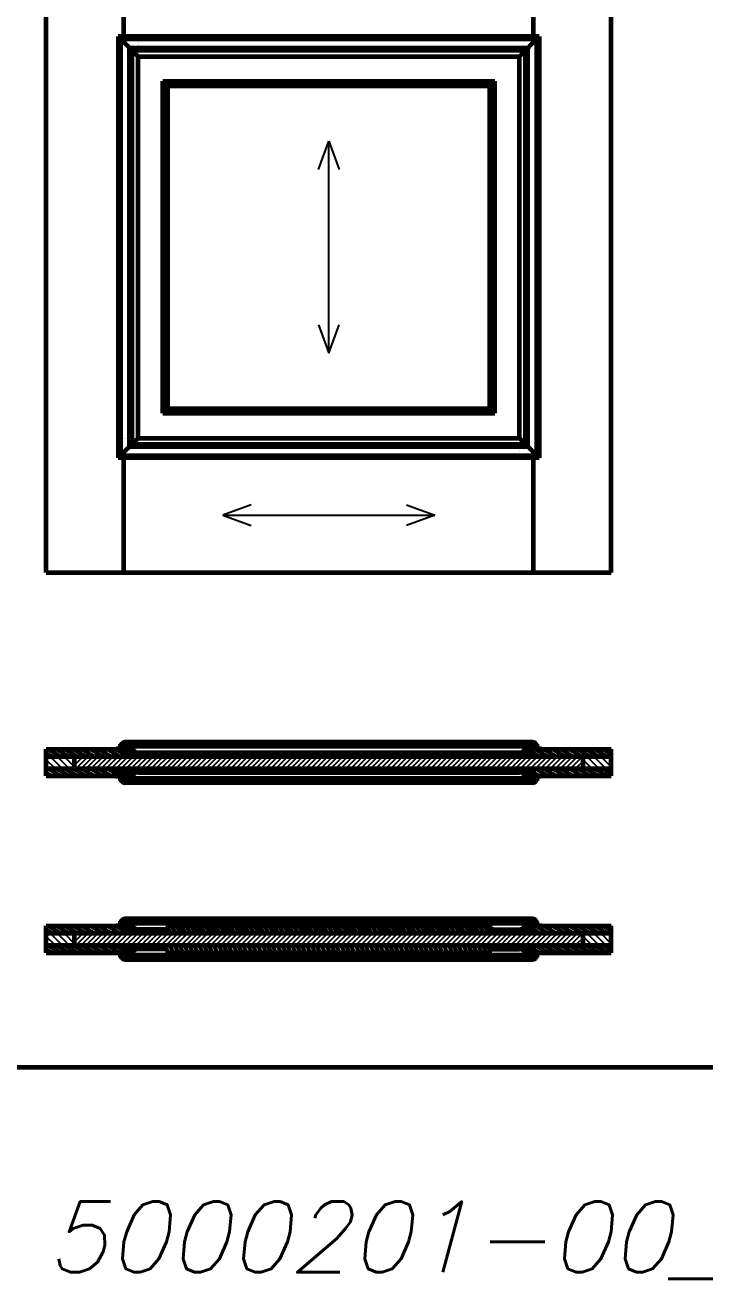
# Model space of a CAD drawing. Header units: inches. Extents: x -4554 to 14101, y -13650 to 2449.
# Drawn here: x -30 to 933, y -1000 to 774 of the extents above; entities that cross this region are included whole.
import ezdxf

# ---------------------------------------------------------------- set-up
doc = ezdxf.new("R2010")
doc.units = ezdxf.units.IN
doc.layers.add('Слой1', color=7, linetype='Continuous')
doc.styles.get("Standard").update_dxf_attribs({"font": 'txt.shx', "oblique": 15, "height": 5})

# ---------------------------------------------------------------- blocks, each defined once
blk = doc.blocks.new('*B315')
at = {"layer": 'Слой1', "linetype": 'Continuous'}
for p, q in [((17.2, -260.5), (0, -250.6)), ((0, -254), (11.2, -260.5)), ((5.2, -260.5), (0, -257.5)), ((5, -250), (23.2, -260.5)), ((29.2, -260.5), (11, -250)), ((17, -250), (35.2, -260.5)), ((41.2, -260.5), (23, -250)), ((29, -250), (47.2, -260.5)), ((53.2, -260.5), (35, -250)), ((41, -250), (59.2, -260.5)), ((65.2, -260.5), (47, -250)), ((53, -250), (71.2, -260.5)), ((77.2, -260.5), (59, -250)), ((65, -250), (83.2, -260.5)), ((89.2, -260.5), (71, -250)), ((77, -250), (95.2, -260.5)), ((101.2, -260.5), (83, -250)), ((89, -250), (107.2, -260.5)), ((110, -258.7), (95, -250)), ((101, -250), (110, -255.2)), ((110, -251.7), (107, -250))]:
    blk.add_line(p, q, dxfattribs=at)
blk = doc.blocks.new('*B316')
at = {"layer": 'Слой1', "linetype": 'Continuous'}
for p, q in [((707.2, -260.5), (690, -250.6)), ((690, -254), (701.2, -260.5)), ((695.2, -260.5), (690, -257.5)), ((695, -250), (713.2, -260.5)), ((719.2, -260.5), (701, -250)), ((707, -250), (725.2, -260.5)), ((731.2, -260.5), (713, -250)), ((719, -250), (737.2, -260.5)), ((743.2, -260.5), (725, -250)), ((731, -250), (749.2, -260.5)), ((755.2, -260.5), (737, -250)), ((743, -250), (761.2, -260.5)), ((767.2, -260.5), (749, -250)), ((755, -250), (773.2, -260.5)), ((779.2, -260.5), (761, -250)), ((767, -250), (785.2, -260.5)), ((791.2, -260.5), (773, -250)), ((779, -250), (797.2, -260.5)), ((800, -258.7), (785, -250)), ((791, -250), (800, -255.2)), ((800, -251.7), (797, -250))]:
    blk.add_line(p, q, dxfattribs=at)
blk = doc.blocks.new('*B317')
at = {"layer": 'Слой1', "linetype": 'Continuous'}
for p, q in [((116, -241.8), (102, -249.9)), ((102, -247.6), (103.8, -246.5)), ((105.5, -245.6), (114.1, -240.6)), ((105.8, -250), (117.3, -243.4)), ((110.7, -240.2), (106.9, -242.5)), ((118, -245.3), (109.8, -250)), ((112, -251), (119.8, -246.5)), ((121.6, -247.8), (112, -253.3)), ((112, -255.7), (122.2, -249.8)), ((123.1, -251.5), (112, -258)), ((112, -260.3), (124.6, -253)), ((126.7, -254.3), (116, -260.5)), ((120, -260.5), (129.5, -255)), ((130, -257), (124, -260.5)), ((128, -260.5), (130, -259.3))]:
    blk.add_line(p, q, dxfattribs=at)
blk = doc.blocks.new('*B318')
at = {"layer": 'Слой1', "linetype": 'Continuous'}
for p, q in [((694.1, -244), (670, -258)), ((670, -260.3), (694.6, -246.1)), ((676.6, -251.8), (693, -242.3)), ((681.8, -246.5), (678.2, -248.6)), ((691.4, -241), (681.9, -246.5)), ((682.5, -243.8), (688.8, -240.2)), ((698, -246.6), (692.2, -250)), ((670, -255.7), (671.3, -254.9)), ((688, -252.4), (674, -260.5)), ((678, -260.5), (688, -254.7)), ((688, -257), (682, -260.5)), ((686, -260.5), (688, -259.3)), ((696.2, -250), (698, -249))]:
    blk.add_line(p, q, dxfattribs=at)
blk = doc.blocks.new('*B319')
at = {"layer": 'Слой1', "linetype": 'Continuous'}
for p, q in [((17.2, -288), (0, -278.1)), ((0, -281.5), (11.2, -288)), ((5, -277.5), (23.2, -288)), ((29.2, -288), (11, -277.5)), ((17, -277.5), (35.2, -288)), ((41.2, -288), (23, -277.5)), ((29, -277.5), (47.2, -288)), ((53.2, -288), (35, -277.5)), ((41, -277.5), (59.2, -288)), ((65.2, -288), (47, -277.5)), ((53, -277.5), (71.2, -288)), ((77.2, -288), (59, -277.5)), ((65, -277.5), (83.2, -288)), ((89.2, -288), (71, -277.5)), ((77, -277.5), (95.2, -288)), ((101.2, -288), (83, -277.5)), ((89, -277.5), (107.2, -288)), ((110, -286.2), (95, -277.5)), ((101, -277.5), (110, -282.7)), ((110, -279.2), (107, -277.5)), ((5.2, -288), (0, -285))]:
    blk.add_line(p, q, dxfattribs=at)
blk = doc.blocks.new('*B320')
at = {"layer": 'Слой1', "linetype": 'Continuous'}
for p, q in [((707.2, -288), (690, -278.1)), ((690, -281.5), (701.2, -288)), ((695, -277.5), (713.2, -288)), ((719.2, -288), (701, -277.5)), ((707, -277.5), (725.2, -288)), ((731.2, -288), (713, -277.5)), ((719, -277.5), (737.2, -288)), ((743.2, -288), (725, -277.5)), ((731, -277.5), (749.2, -288)), ((755.2, -288), (737, -277.5)), ((743, -277.5), (761.2, -288)), ((767.2, -288), (749, -277.5)), ((755, -277.5), (773.2, -288)), ((779.2, -288), (761, -277.5)), ((767, -277.5), (785.2, -288)), ((791.2, -288), (773, -277.5)), ((779, -277.5), (797.2, -288)), ((800, -286.2), (785, -277.5)), ((791, -277.5), (800, -282.7)), ((800, -279.2), (797, -277.5)), ((695.2, -288), (690, -285))]:
    blk.add_line(p, q, dxfattribs=at)
blk = doc.blocks.new('*B321')
at = {"layer": 'Слой1', "linetype": 'Continuous'}
for p, q in [((105.4, -292.1), (130, -277.9)), ((130, -280.2), (106, -294.1)), ((126.7, -277.5), (112, -286)), ((112, -283.7), (122.7, -277.5)), ((118.7, -277.5), (112, -281.4)), ((112, -279.1), (114.7, -277.5)), ((129.1, -283), (130, -282.5)), ((102, -289.5), (104.5, -288)), ((108.5, -288), (102.5, -291.5)), ((107.1, -295.8), (123.1, -286.5)), ((118.1, -291.7), (108.8, -297.1)), ((111.5, -297.8), (117.4, -294.4)), ((121.7, -289.6), (118.5, -291.5))]:
    blk.add_line(p, q, dxfattribs=at)
blk = doc.blocks.new('*B322')
at = {"layer": 'Слой1', "linetype": 'Continuous'}
for p, q in [((679.2, -277.5), (670, -282.8)), ((670, -280.5), (675.2, -277.5)), ((671.2, -277.5), (670, -278.2)), ((672.8, -283.5), (683.2, -277.5)), ((687.2, -277.5), (674.9, -284.6)), ((676.5, -286), (688, -279.3)), ((688, -281.7), (677.6, -287.7)), ((678.3, -289.6), (688, -284)), ((688, -286.3), (679, -291.5)), ((681.9, -292.1), (689, -288)), ((693, -288), (682.5, -294.1)), ((683.6, -295.8), (697, -288)), ((694.6, -291.7), (685.3, -297.1)), ((688, -297.8), (693.9, -294.4)), ((698, -289.7), (695, -291.5))]:
    blk.add_line(p, q, dxfattribs=at)
blk = doc.blocks.new('*B323')
at = {"layer": 'Слой1', "linetype": 'Continuous'}
for p, q in [((40, -272.7), (52.2, -260.5)), ((45.1, -260.5), (40, -265.6)), ((59.3, -260.5), (42.3, -277.5)), ((49.4, -277.5), (66.4, -260.5)), ((73.4, -260.5), (56.4, -277.5)), ((63.5, -277.5), (80.5, -260.5)), ((87.6, -260.5), (70.6, -277.5)), ((77.6, -277.5), (94.6, -260.5)), ((101.7, -260.5), (84.7, -277.5)), ((91.8, -277.5), (108.8, -260.5)), ((115.9, -260.5), (98.9, -277.5)), ((105.9, -277.5), (122.9, -260.5)), ((130, -260.5), (113, -277.5)), ((120.1, -277.5), (137.1, -260.5)), ((144.1, -260.5), (127.1, -277.5)), ((134.2, -277.5), (151.2, -260.5)), ((158.3, -260.5), (141.3, -277.5)), ((148.4, -277.5), (165.4, -260.5)), ((172.4, -260.5), (155.4, -277.5)), ((162.5, -277.5), (179.5, -260.5)), ((186.6, -260.5), (169.6, -277.5)), ((176.6, -277.5), (193.6, -260.5)), ((200.7, -260.5), (183.7, -277.5)), ((190.8, -277.5), (207.8, -260.5)), ((214.9, -260.5), (197.9, -277.5)), ((204.9, -277.5), (221.9, -260.5)), ((229, -260.5), (212, -277.5)), ((219.1, -277.5), (236.1, -260.5)), ((243.1, -260.5), (226.1, -277.5)), ((233.2, -277.5), (250.2, -260.5)), ((257.3, -260.5), (240.3, -277.5)), ((247.3, -277.5), (264.3, -260.5)), ((271.4, -260.5), (254.4, -277.5)), ((261.5, -277.5), (278.5, -260.5)), ((285.6, -260.5), (268.6, -277.5)), ((275.6, -277.5), (292.6, -260.5)), ((299.7, -260.5), (282.7, -277.5)), ((289.8, -277.5), (306.8, -260.5)), ((313.8, -260.5), (296.8, -277.5)), ((303.9, -277.5), (320.9, -260.5)), ((328, -260.5), (311, -277.5)), ((318.1, -277.5), (335.1, -260.5)), ((342.1, -260.5), (325.1, -277.5)), ((332.2, -277.5), (349.2, -260.5)), ((356.3, -260.5), (339.3, -277.5)), ((346.3, -277.5), (363.3, -260.5)), ((370.4, -260.5), (353.4, -277.5)), ((360.5, -277.5), (377.5, -260.5)), ((384.6, -260.5), (367.6, -277.5)), ((374.6, -277.5), (391.6, -260.5)), ((398.7, -260.5), (381.7, -277.5)), ((388.8, -277.5), (405.8, -260.5)), ((412.8, -260.5), (395.8, -277.5)), ((402.9, -277.5), (419.9, -260.5)), ((427, -260.5), (410, -277.5)), ((417.1, -277.5), (434.1, -260.5)), ((441.1, -260.5), (424.1, -277.5)), ((431.2, -277.5), (448.2, -260.5)), ((455.3, -260.5), (438.3, -277.5)), ((445.3, -277.5), (462.3, -260.5)), ((469.4, -260.5), (452.4, -277.5)), ((459.5, -277.5), (476.5, -260.5)), ((483.6, -260.5), (466.6, -277.5)), ((473.6, -277.5), (490.6, -260.5)), ((497.7, -260.5), (480.7, -277.5)), ((487.8, -277.5), (504.8, -260.5)), ((511.8, -260.5), (494.8, -277.5)), ((501.9, -277.5), (518.9, -260.5)), ((526, -260.5), (509, -277.5)), ((516, -277.5), (533, -260.5)), ((540.1, -260.5), (523.1, -277.5)), ((530.2, -277.5), (547.2, -260.5)), ((554.3, -260.5), (537.3, -277.5)), ((544.3, -277.5), (561.3, -260.5)), ((568.4, -260.5), (551.4, -277.5)), ((558.5, -277.5), (575.5, -260.5)), ((582.5, -260.5), (565.5, -277.5)), ((572.6, -277.5), (589.6, -260.5)), ((596.7, -260.5), (579.7, -277.5)), ((586.8, -277.5), (603.8, -260.5)), ((610.8, -260.5), (593.8, -277.5)), ((600.9, -277.5), (617.9, -260.5)), ((625, -260.5), (608, -277.5)), ((615, -277.5), (632, -260.5)), ((639.1, -260.5), (622.1, -277.5)), ((629.2, -277.5), (646.2, -260.5)), ((653.3, -260.5), (636.3, -277.5)), ((643.3, -277.5), (660.3, -260.5)), ((667.4, -260.5), (650.4, -277.5)), ((657.5, -277.5), (674.5, -260.5)), ((681.5, -260.5), (664.5, -277.5)), ((671.6, -277.5), (688.6, -260.5)), ((695.7, -260.5), (678.7, -277.5)), ((685.8, -277.5), (702.8, -260.5)), ((709.8, -260.5), (692.8, -277.5)), ((699.9, -277.5), (716.9, -260.5)), ((724, -260.5), (707, -277.5)), ((714, -277.5), (731, -260.5)), ((738.1, -260.5), (721.1, -277.5)), ((728.2, -277.5), (745.2, -260.5)), ((752.3, -260.5), (735.3, -277.5)), ((742.3, -277.5), (759.3, -260.5)), ((760, -266.9), (749.4, -277.5)), ((756.5, -277.5), (760, -274))]:
    blk.add_line(p, q, dxfattribs=at)
blk = doc.blocks.new('*B324')
at = {"layer": 'Слой1', "linetype": 'Continuous'}
for p, q in [((12.5, -277.5), (0, -265)), ((5.4, -260.5), (22.4, -277.5)), ((32.3, -277.5), (15.3, -260.5)), ((25.2, -260.5), (40, -275.3)), ((40, -265.4), (35.1, -260.5)), ((0, -274.9), (2.6, -277.5))]:
    blk.add_line(p, q, dxfattribs=at)
blk = doc.blocks.new('*B325')
at = {"layer": 'Слой1', "linetype": 'Continuous'}
for p, q in [((772.5, -277.5), (760, -265)), ((765.4, -260.5), (782.4, -277.5)), ((792.3, -277.5), (775.3, -260.5)), ((785.2, -260.5), (800, -275.3)), ((800, -265.4), (795.1, -260.5)), ((760, -274.9), (762.6, -277.5))]:
    blk.add_line(p, q, dxfattribs=at)
blk = doc.blocks.new('*B326')
at = {"layer": 'Слой1', "linetype": 'Continuous'}
for p, q in [((165, -259.1), (165.1, -259)), ((166.2, -259), (165.3, -260.5)), ((166.5, -260.5), (169.1, -256)), ((167.5, -256.8), (166.6, -258.4)), ((170.2, -256.1), (167.6, -260.5)), ((168.8, -260.5), (171.1, -256.5)), ((171.9, -257.2), (170, -260.5)), ((171.1, -260.5), (172.4, -258.3)), ((173.1, -259), (172.3, -260.5)), ((173.4, -260.5), (174, -259.5))]:
    blk.add_line(p, q, dxfattribs=at)
blk = doc.blocks.new('*B327')
at = {"layer": 'Слой1', "linetype": 'Continuous'}
for p, q in [((626, -259.1), (626.1, -259)), ((627.2, -259), (626.3, -260.5)), ((627.5, -260.5), (630.1, -256)), ((628.5, -256.8), (627.6, -258.4)), ((631.2, -256.1), (628.6, -260.5)), ((629.8, -260.5), (632.1, -256.5)), ((632.9, -257.2), (631, -260.5)), ((632.1, -260.5), (633.4, -258.3)), ((634.1, -259), (633.3, -260.5)), ((634.4, -260.5), (635, -259.5))]:
    blk.add_line(p, q, dxfattribs=at)
blk = doc.blocks.new('*B328')
at = {"layer": 'Слой1', "linetype": 'Continuous'}
for p, q in [((165, -277.6), (165.1, -277.5)), ((166.2, -277.5), (165.3, -279)), ((166.5, -279), (167.4, -277.5)), ((168.5, -277.5), (166.8, -280.4)), ((167.5, -281.2), (169.7, -277.5)), ((170.8, -277.5), (168.4, -281.8)), ((169.4, -282), (172, -277.5)), ((173.1, -277.5), (170.7, -281.8)), ((173.4, -279), (174, -278))]:
    blk.add_line(p, q, dxfattribs=at)
blk = doc.blocks.new('*B329')
at = {"layer": 'Слой1', "linetype": 'Continuous'}
for p, q in [((626, -277.6), (626.1, -277.5)), ((627.2, -277.5), (626.3, -279)), ((627.5, -279), (628.4, -277.5)), ((629.5, -277.5), (627.8, -280.4)), ((628.5, -281.2), (630.7, -277.5)), ((631.8, -277.5), (629.4, -281.8)), ((630.4, -282), (633, -277.5)), ((634.1, -277.5), (631.7, -281.8)), ((634.4, -279), (635, -278))]:
    blk.add_line(p, q, dxfattribs=at)
blk = doc.blocks.new('*B337')
at = {"layer": 'Слой1', "linetype": 'Continuous'}
for p, q in [((17.2, -510.5), (0, -500.6)), ((0, -504), (11.2, -510.5)), ((5.2, -510.5), (0, -507.5)), ((5, -500), (23.2, -510.5)), ((29.2, -510.5), (11, -500)), ((17, -500), (35.2, -510.5)), ((41.2, -510.5), (23, -500)), ((29, -500), (47.2, -510.5)), ((53.2, -510.5), (35, -500)), ((41, -500), (59.2, -510.5)), ((65.2, -510.5), (47, -500)), ((53, -500), (71.2, -510.5)), ((77.2, -510.5), (59, -500)), ((65, -500), (83.2, -510.5)), ((89.2, -510.5), (71, -500)), ((77, -500), (95.2, -510.5)), ((101.2, -510.5), (83, -500)), ((89, -500), (107.2, -510.5)), ((110, -508.7), (95, -500)), ((101, -500), (110, -505.2)), ((110, -501.7), (107, -500))]:
    blk.add_line(p, q, dxfattribs=at)
blk = doc.blocks.new('*B338')
at = {"layer": 'Слой1', "linetype": 'Continuous'}
for p, q in [((707.2, -510.5), (690, -500.6)), ((690, -504), (701.2, -510.5)), ((695.2, -510.5), (690, -507.5)), ((695, -500), (713.2, -510.5)), ((719.2, -510.5), (701, -500)), ((707, -500), (725.2, -510.5)), ((731.2, -510.5), (713, -500)), ((719, -500), (737.2, -510.5)), ((743.2, -510.5), (725, -500)), ((731, -500), (749.2, -510.5)), ((755.2, -510.5), (737, -500)), ((743, -500), (761.2, -510.5)), ((767.2, -510.5), (749, -500)), ((755, -500), (773.2, -510.5)), ((779.2, -510.5), (761, -500)), ((767, -500), (785.2, -510.5)), ((791.2, -510.5), (773, -500)), ((779, -500), (797.2, -510.5)), ((800, -508.7), (785, -500)), ((791, -500), (800, -505.2)), ((800, -501.7), (797, -500))]:
    blk.add_line(p, q, dxfattribs=at)
blk = doc.blocks.new('*B339')
at = {"layer": 'Слой1', "linetype": 'Continuous'}
for p, q in [((116, -491.8), (102, -499.9)), ((102, -497.6), (103.8, -496.5)), ((105.5, -495.6), (114.1, -490.6)), ((105.8, -500), (117.3, -493.4)), ((110.7, -490.2), (106.9, -492.5)), ((118, -495.3), (109.8, -500)), ((112, -501), (119.8, -496.5)), ((121.6, -497.8), (112, -503.3)), ((112, -505.7), (122.2, -499.8)), ((123.1, -501.5), (112, -508)), ((112, -510.3), (124.6, -503)), ((126.7, -504.3), (116, -510.5)), ((120, -510.5), (129.5, -505)), ((130, -507), (124, -510.5)), ((128, -510.5), (130, -509.3))]:
    blk.add_line(p, q, dxfattribs=at)
blk = doc.blocks.new('*B340')
at = {"layer": 'Слой1', "linetype": 'Continuous'}
for p, q in [((694.1, -494), (670, -508)), ((670, -510.3), (694.6, -496.1)), ((676.6, -501.8), (693, -492.3)), ((681.8, -496.5), (678.2, -498.6)), ((691.4, -491), (681.9, -496.5)), ((682.5, -493.8), (688.8, -490.2)), ((698, -496.6), (692.2, -500)), ((670, -505.7), (671.3, -504.9)), ((688, -502.4), (674, -510.5)), ((678, -510.5), (688, -504.7)), ((688, -507), (682, -510.5)), ((686, -510.5), (688, -509.3)), ((696.2, -500), (698, -499))]:
    blk.add_line(p, q, dxfattribs=at)
blk = doc.blocks.new('*B341')
at = {"layer": 'Слой1', "linetype": 'Continuous'}
for p, q in [((165.6, -507), (167.6, -510.5)), ((171.1, -510.5), (168.3, -505.7)), ((170, -502.6), (174.6, -510.5)), ((178, -510.5), (172, -500.1)), ((175.4, -500), (181.5, -510.5)), ((185, -510.5), (178.9, -500)), ((182.4, -500), (188.4, -510.5)), ((191.9, -510.5), (185.8, -500)), ((189.3, -500), (195.3, -510.5)), ((198.8, -510.5), (192.7, -500)), ((196.2, -500), (202.3, -510.5)), ((205.7, -510.5), (199.7, -500)), ((203.1, -500), (209.2, -510.5)), ((212.7, -510.5), (206.6, -500)), ((210.1, -500), (216.1, -510.5)), ((219.6, -510.5), (213.5, -500)), ((217, -500), (223.1, -510.5)), ((226.5, -510.5), (220.5, -500)), ((223.9, -500), (230, -510.5)), ((233.5, -510.5), (227.4, -500)), ((230.9, -500), (236.9, -510.5)), ((240.4, -510.5), (234.3, -500)), ((237.8, -500), (243.8, -510.5)), ((247.3, -510.5), (241.2, -500)), ((244.7, -500), (250.8, -510.5)), ((254.2, -510.5), (248.2, -500)), ((251.6, -500), (257.7, -510.5)), ((261.2, -510.5), (255.1, -500)), ((258.6, -500), (264.6, -510.5)), ((268.1, -510.5), (262, -500)), ((265.5, -500), (271.6, -510.5)), ((275, -510.5), (269, -500)), ((272.4, -500), (278.5, -510.5)), ((282, -510.5), (275.9, -500)), ((279.4, -500), (285.4, -510.5)), ((288.9, -510.5), (282.8, -500)), ((286.3, -500), (292.3, -510.5)), ((295.8, -510.5), (289.7, -500)), ((293.2, -500), (299.3, -510.5)), ((302.7, -510.5), (296.7, -500)), ((300.1, -500), (306.2, -510.5)), ((309.7, -510.5), (303.6, -500)), ((307.1, -500), (313.1, -510.5)), ((316.6, -510.5), (310.5, -500)), ((314, -500), (320.1, -510.5)), ((323.5, -510.5), (317.5, -500)), ((320.9, -500), (327, -510.5)), ((330.4, -510.5), (324.4, -500)), ((327.8, -500), (333.9, -510.5)), ((337.4, -510.5), (331.3, -500)), ((334.8, -500), (340.8, -510.5)), ((344.3, -510.5), (338.2, -500)), ((341.7, -500), (347.8, -510.5)), ((351.2, -510.5), (345.2, -500)), ((348.6, -500), (354.7, -510.5)), ((358.2, -510.5), (352.1, -500)), ((355.6, -500), (361.6, -510.5)), ((365.1, -510.5), (359, -500)), ((362.5, -500), (368.6, -510.5)), ((372, -510.5), (366, -500)), ((369.4, -500), (375.5, -510.5)), ((378.9, -510.5), (372.9, -500)), ((376.3, -500), (382.4, -510.5)), ((385.9, -510.5), (379.8, -500)), ((383.3, -500), (389.3, -510.5)), ((392.8, -510.5), (386.7, -500)), ((390.2, -500), (396.3, -510.5)), ((399.7, -510.5), (393.7, -500)), ((397.1, -500), (403.2, -510.5)), ((406.7, -510.5), (400.6, -500)), ((404.1, -500), (410.1, -510.5)), ((413.6, -510.5), (407.5, -500)), ((411, -500), (417.1, -510.5)), ((420.5, -510.5), (414.5, -500)), ((417.9, -500), (424, -510.5)), ((427.4, -510.5), (421.4, -500)), ((424.8, -500), (430.9, -510.5)), ((434.4, -510.5), (428.3, -500)), ((431.8, -500), (437.8, -510.5)), ((441.3, -510.5), (435.2, -500)), ((438.7, -500), (444.8, -510.5)), ((448.2, -510.5), (442.2, -500)), ((445.6, -500), (451.7, -510.5)), ((455.2, -510.5), (449.1, -500)), ((452.6, -500), (458.6, -510.5)), ((462.1, -510.5), (456, -500)), ((459.5, -500), (465.5, -510.5)), ((469, -510.5), (462.9, -500)), ((466.4, -500), (472.5, -510.5)), ((475.9, -510.5), (469.9, -500)), ((473.3, -500), (479.4, -510.5)), ((482.9, -510.5), (476.8, -500)), ((480.3, -500), (486.3, -510.5)), ((489.8, -510.5), (483.7, -500)), ((487.2, -500), (493.3, -510.5)), ((496.7, -510.5), (490.7, -500)), ((494.1, -500), (500.2, -510.5)), ((503.7, -510.5), (497.6, -500)), ((501.1, -500), (507.1, -510.5)), ((510.6, -510.5), (504.5, -500)), ((508, -500), (514, -510.5)), ((517.5, -510.5), (511.4, -500)), ((514.9, -500), (521, -510.5)), ((524.4, -510.5), (518.4, -500)), ((521.8, -500), (527.9, -510.5)), ((531.4, -510.5), (525.3, -500)), ((528.8, -500), (534.8, -510.5)), ((538.3, -510.5), (532.2, -500)), ((535.7, -500), (541.8, -510.5)), ((545.2, -510.5), (539.2, -500)), ((542.6, -500), (548.7, -510.5)), ((552.2, -510.5), (546.1, -500)), ((549.6, -500), (555.6, -510.5)), ((559.1, -510.5), (553, -500)), ((556.5, -500), (562.5, -510.5)), ((566, -510.5), (559.9, -500)), ((563.4, -500), (569.5, -510.5)), ((572.9, -510.5), (566.9, -500)), ((570.3, -500), (576.4, -510.5)), ((579.9, -510.5), (573.8, -500)), ((577.3, -500), (583.3, -510.5)), ((586.8, -510.5), (580.7, -500)), ((584.2, -500), (590.3, -510.5)), ((593.7, -510.5), (587.7, -500)), ((591.1, -500), (597.2, -510.5)), ((600.6, -510.5), (594.6, -500)), ((598, -500), (604.1, -510.5)), ((607.6, -510.5), (601.5, -500)), ((605, -500), (611, -510.5)), ((614.5, -510.5), (608.4, -500)), ((611.9, -500), (618, -510.5)), ((621.4, -510.5), (615.4, -500)), ((618.8, -500), (624.9, -510.5)), ((628.4, -510.5), (622.3, -500)), ((625.8, -500), (631.8, -510.5)), ((635, -510), (633, -506.6))]:
    blk.add_line(p, q, dxfattribs=at)
blk = doc.blocks.new('*B343')
at = {"layer": 'Слой1', "linetype": 'Continuous'}
for p, q in [((17.2, -538), (0, -528.1)), ((0, -531.5), (11.2, -538)), ((5, -527.5), (23.2, -538)), ((29.2, -538), (11, -527.5)), ((17, -527.5), (35.2, -538)), ((41.2, -538), (23, -527.5)), ((29, -527.5), (47.2, -538)), ((53.2, -538), (35, -527.5)), ((41, -527.5), (59.2, -538)), ((65.2, -538), (47, -527.5)), ((53, -527.5), (71.2, -538)), ((77.2, -538), (59, -527.5)), ((65, -527.5), (83.2, -538)), ((89.2, -538), (71, -527.5)), ((77, -527.5), (95.2, -538)), ((101.2, -538), (83, -527.5)), ((89, -527.5), (107.2, -538)), ((110, -536.2), (95, -527.5)), ((101, -527.5), (110, -532.7)), ((110, -529.2), (107, -527.5)), ((5.2, -538), (0, -535))]:
    blk.add_line(p, q, dxfattribs=at)
blk = doc.blocks.new('*B344')
at = {"layer": 'Слой1', "linetype": 'Continuous'}
for p, q in [((707.2, -538), (690, -528.1)), ((690, -531.5), (701.2, -538)), ((695, -527.5), (713.2, -538)), ((719.2, -538), (701, -527.5)), ((707, -527.5), (725.2, -538)), ((731.2, -538), (713, -527.5)), ((719, -527.5), (737.2, -538)), ((743.2, -538), (725, -527.5)), ((731, -527.5), (749.2, -538)), ((755.2, -538), (737, -527.5)), ((743, -527.5), (761.2, -538)), ((767.2, -538), (749, -527.5)), ((755, -527.5), (773.2, -538)), ((779.2, -538), (761, -527.5)), ((767, -527.5), (785.2, -538)), ((791.2, -538), (773, -527.5)), ((779, -527.5), (797.2, -538)), ((800, -536.2), (785, -527.5)), ((791, -527.5), (800, -532.7)), ((800, -529.2), (797, -527.5)), ((695.2, -538), (690, -535))]:
    blk.add_line(p, q, dxfattribs=at)
blk = doc.blocks.new('*B345')
at = {"layer": 'Слой1', "linetype": 'Continuous'}
for p, q in [((105.4, -542.1), (130, -527.9)), ((130, -530.2), (106, -544.1)), ((126.7, -527.5), (112, -536)), ((112, -533.7), (122.7, -527.5)), ((118.7, -527.5), (112, -531.4)), ((112, -529.1), (114.7, -527.5)), ((102, -539.5), (104.5, -538)), ((108.5, -538), (102.5, -541.5)), ((107.1, -545.8), (123.1, -536.5)), ((118.1, -541.7), (108.8, -547.1)), ((111.5, -547.8), (117.4, -544.4)), ((121.7, -539.6), (118.5, -541.5)), ((129.1, -533), (130, -532.5))]:
    blk.add_line(p, q, dxfattribs=at)
blk = doc.blocks.new('*B346')
at = {"layer": 'Слой1', "linetype": 'Continuous'}
for p, q in [((679.2, -527.5), (670, -532.8)), ((670, -530.5), (675.2, -527.5)), ((671.2, -527.5), (670, -528.2)), ((672.8, -533.5), (683.2, -527.5)), ((687.2, -527.5), (674.9, -534.6)), ((676.5, -536), (688, -529.3)), ((688, -531.7), (677.6, -537.7)), ((678.3, -539.6), (688, -534)), ((688, -536.3), (679, -541.5)), ((681.9, -542.1), (689, -538)), ((693, -538), (682.5, -544.1)), ((683.6, -545.8), (697, -538)), ((694.6, -541.7), (685.3, -547.1)), ((688, -547.8), (693.9, -544.4)), ((698, -539.7), (695, -541.5))]:
    blk.add_line(p, q, dxfattribs=at)
blk = doc.blocks.new('*B347')
at = {"layer": 'Слой1', "linetype": 'Continuous'}
for p, q in [((165.6, -527.5), (168.4, -532.3)), ((175.1, -538), (169.1, -527.5)), ((172.5, -527.5), (178.6, -538)), ((182.1, -538), (176, -527.5)), ((179.5, -527.5), (185.5, -538)), ((189, -538), (182.9, -527.5)), ((186.4, -527.5), (192.5, -538)), ((195.9, -538), (189.9, -527.5)), ((193.3, -527.5), (199.4, -538)), ((202.9, -538), (196.8, -527.5)), ((200.3, -527.5), (206.3, -538)), ((209.8, -538), (203.7, -527.5)), ((207.2, -527.5), (213.2, -538)), ((216.7, -538), (210.6, -527.5)), ((214.1, -527.5), (220.2, -538)), ((223.6, -538), (217.6, -527.5)), ((221, -527.5), (227.1, -538)), ((230.6, -538), (224.5, -527.5)), ((228, -527.5), (234, -538)), ((237.5, -538), (231.4, -527.5)), ((234.9, -527.5), (241, -538)), ((244.4, -538), (238.4, -527.5)), ((241.8, -527.5), (247.9, -538)), ((251.4, -538), (245.3, -527.5)), ((248.8, -527.5), (254.8, -538)), ((258.3, -538), (252.2, -527.5)), ((255.7, -527.5), (261.7, -538)), ((265.2, -538), (259.1, -527.5)), ((262.6, -527.5), (268.7, -538)), ((272.1, -538), (266.1, -527.5)), ((269.5, -527.5), (275.6, -538)), ((279.1, -538), (273, -527.5)), ((276.5, -527.5), (282.5, -538)), ((286, -538), (279.9, -527.5)), ((283.4, -527.5), (289.5, -538)), ((292.9, -538), (286.9, -527.5)), ((290.3, -527.5), (296.4, -538)), ((299.8, -538), (293.8, -527.5)), ((297.3, -527.5), (303.3, -538)), ((306.8, -538), (300.7, -527.5)), ((304.2, -527.5), (310.2, -538)), ((313.7, -538), (307.6, -527.5)), ((311.1, -527.5), (317.2, -538)), ((320.6, -538), (314.6, -527.5)), ((318, -527.5), (324.1, -538)), ((327.6, -538), (321.5, -527.5)), ((325, -527.5), (331, -538)), ((334.5, -538), (328.4, -527.5)), ((331.9, -527.5), (338, -538)), ((341.4, -538), (335.4, -527.5)), ((338.8, -527.5), (344.9, -538)), ((348.3, -538), (342.3, -527.5)), ((345.7, -527.5), (351.8, -538)), ((355.3, -538), (349.2, -527.5)), ((352.7, -527.5), (358.7, -538)), ((362.2, -538), (356.1, -527.5)), ((359.6, -527.5), (365.7, -538)), ((369.1, -538), (363.1, -527.5)), ((366.5, -527.5), (372.6, -538)), ((376.1, -538), (370, -527.5)), ((373.5, -527.5), (379.5, -538)), ((383, -538), (376.9, -527.5)), ((380.4, -527.5), (386.5, -538)), ((389.9, -538), (383.9, -527.5)), ((387.3, -527.5), (393.4, -538)), ((396.8, -538), (390.8, -527.5)), ((394.2, -527.5), (400.3, -538)), ((403.8, -538), (397.7, -527.5)), ((401.2, -527.5), (407.2, -538)), ((410.7, -538), (404.6, -527.5)), ((408.1, -527.5), (414.2, -538)), ((417.6, -538), (411.6, -527.5)), ((415, -527.5), (421.1, -538)), ((424.6, -538), (418.5, -527.5)), ((422, -527.5), (428, -538)), ((431.5, -538), (425.4, -527.5)), ((428.9, -527.5), (434.9, -538)), ((438.4, -538), (432.4, -527.5)), ((435.8, -527.5), (441.9, -538)), ((445.3, -538), (439.3, -527.5)), ((442.7, -527.5), (448.8, -538)), ((452.3, -538), (446.2, -527.5)), ((449.7, -527.5), (455.7, -538)), ((459.2, -538), (453.1, -527.5)), ((456.6, -527.5), (462.7, -538)), ((466.1, -538), (460.1, -527.5)), ((463.5, -527.5), (469.6, -538)), ((473.1, -538), (467, -527.5)), ((470.5, -527.5), (476.5, -538)), ((480, -538), (473.9, -527.5)), ((477.4, -527.5), (483.4, -538)), ((486.9, -538), (480.8, -527.5)), ((484.3, -527.5), (490.4, -538)), ((493.8, -538), (487.8, -527.5)), ((491.2, -527.5), (497.3, -538)), ((500.8, -538), (494.7, -527.5)), ((498.2, -527.5), (504.2, -538)), ((507.7, -538), (501.6, -527.5)), ((505.1, -527.5), (511.2, -538)), ((514.6, -538), (508.6, -527.5)), ((512, -527.5), (518.1, -538)), ((521.6, -538), (515.5, -527.5)), ((519, -527.5), (525, -538)), ((528.5, -538), (522.4, -527.5)), ((525.9, -527.5), (531.9, -538)), ((535.4, -538), (529.3, -527.5)), ((532.8, -527.5), (538.9, -538)), ((542.3, -538), (536.3, -527.5)), ((539.7, -527.5), (545.8, -538)), ((549.3, -538), (543.2, -527.5)), ((546.7, -527.5), (552.7, -538)), ((556.2, -538), (550.1, -527.5)), ((553.6, -527.5), (559.7, -538)), ((563.1, -538), (557.1, -527.5)), ((560.5, -527.5), (566.6, -538)), ((570, -538), (564, -527.5)), ((567.5, -527.5), (573.5, -538)), ((577, -538), (570.9, -527.5)), ((574.4, -527.5), (580.4, -538)), ((583.9, -538), (577.8, -527.5)), ((581.3, -527.5), (587.4, -538)), ((590.8, -538), (584.8, -527.5)), ((588.2, -527.5), (594.3, -538)), ((597.8, -538), (591.7, -527.5)), ((595.2, -527.5), (601.2, -538)), ((604.7, -538), (598.6, -527.5)), ((602.1, -527.5), (608.2, -538)), ((611.6, -538), (605.6, -527.5)), ((609, -527.5), (615.1, -538)), ((618.5, -538), (612.5, -527.5)), ((615.9, -527.5), (622, -538)), ((625.5, -538), (619.4, -527.5)), ((622.9, -527.5), (628, -536.3)), ((630.3, -534.3), (626.3, -527.5)), ((629.8, -527.5), (632.3, -531.8)), ((635, -530.5), (633.3, -527.5)), ((169.9, -534.9), (170.5, -536))]:
    blk.add_line(p, q, dxfattribs=at)
blk = doc.blocks.new('*B349')
at = {"layer": 'Слой1', "linetype": 'Continuous'}
for p, q in [((40, -522.7), (52.2, -510.5)), ((45.1, -510.5), (40, -515.6)), ((59.3, -510.5), (42.3, -527.5)), ((49.4, -527.5), (66.4, -510.5)), ((73.4, -510.5), (56.4, -527.5)), ((63.5, -527.5), (80.5, -510.5)), ((87.6, -510.5), (70.6, -527.5)), ((77.6, -527.5), (94.6, -510.5)), ((101.7, -510.5), (84.7, -527.5)), ((91.8, -527.5), (108.8, -510.5)), ((115.9, -510.5), (98.9, -527.5)), ((105.9, -527.5), (122.9, -510.5)), ((130, -510.5), (113, -527.5)), ((120.1, -527.5), (137.1, -510.5)), ((144.1, -510.5), (127.1, -527.5)), ((134.2, -527.5), (151.2, -510.5)), ((158.3, -510.5), (141.3, -527.5)), ((148.4, -527.5), (165.4, -510.5)), ((172.4, -510.5), (155.4, -527.5)), ((162.5, -527.5), (179.5, -510.5)), ((186.6, -510.5), (169.6, -527.5)), ((176.6, -527.5), (193.6, -510.5)), ((200.7, -510.5), (183.7, -527.5)), ((190.8, -527.5), (207.8, -510.5)), ((214.9, -510.5), (197.9, -527.5)), ((204.9, -527.5), (221.9, -510.5)), ((229, -510.5), (212, -527.5)), ((219.1, -527.5), (236.1, -510.5)), ((243.1, -510.5), (226.1, -527.5)), ((233.2, -527.5), (250.2, -510.5)), ((257.3, -510.5), (240.3, -527.5)), ((247.3, -527.5), (264.3, -510.5)), ((271.4, -510.5), (254.4, -527.5)), ((261.5, -527.5), (278.5, -510.5)), ((285.6, -510.5), (268.6, -527.5)), ((275.6, -527.5), (292.6, -510.5)), ((299.7, -510.5), (282.7, -527.5)), ((289.8, -527.5), (306.8, -510.5)), ((313.8, -510.5), (296.8, -527.5)), ((303.9, -527.5), (320.9, -510.5)), ((328, -510.5), (311, -527.5)), ((318.1, -527.5), (335.1, -510.5)), ((342.1, -510.5), (325.1, -527.5)), ((332.2, -527.5), (349.2, -510.5)), ((356.3, -510.5), (339.3, -527.5)), ((346.3, -527.5), (363.3, -510.5)), ((370.4, -510.5), (353.4, -527.5)), ((360.5, -527.5), (377.5, -510.5)), ((384.6, -510.5), (367.6, -527.5)), ((374.6, -527.5), (391.6, -510.5)), ((398.7, -510.5), (381.7, -527.5)), ((388.8, -527.5), (405.8, -510.5)), ((412.8, -510.5), (395.8, -527.5)), ((402.9, -527.5), (419.9, -510.5)), ((427, -510.5), (410, -527.5)), ((417.1, -527.5), (434.1, -510.5)), ((441.1, -510.5), (424.1, -527.5)), ((431.2, -527.5), (448.2, -510.5)), ((455.3, -510.5), (438.3, -527.5)), ((445.3, -527.5), (462.3, -510.5)), ((469.4, -510.5), (452.4, -527.5)), ((459.5, -527.5), (476.5, -510.5)), ((483.6, -510.5), (466.6, -527.5)), ((473.6, -527.5), (490.6, -510.5)), ((497.7, -510.5), (480.7, -527.5)), ((487.8, -527.5), (504.8, -510.5)), ((511.8, -510.5), (494.8, -527.5)), ((501.9, -527.5), (518.9, -510.5)), ((526, -510.5), (509, -527.5)), ((516, -527.5), (533, -510.5)), ((540.1, -510.5), (523.1, -527.5)), ((530.2, -527.5), (547.2, -510.5)), ((554.3, -510.5), (537.3, -527.5)), ((544.3, -527.5), (561.3, -510.5)), ((568.4, -510.5), (551.4, -527.5)), ((558.5, -527.5), (575.5, -510.5)), ((582.5, -510.5), (565.5, -527.5)), ((572.6, -527.5), (589.6, -510.5)), ((596.7, -510.5), (579.7, -527.5)), ((586.8, -527.5), (603.8, -510.5)), ((610.8, -510.5), (593.8, -527.5)), ((600.9, -527.5), (617.9, -510.5)), ((625, -510.5), (608, -527.5)), ((615, -527.5), (632, -510.5)), ((639.1, -510.5), (622.1, -527.5)), ((629.2, -527.5), (646.2, -510.5)), ((653.3, -510.5), (636.3, -527.5)), ((643.3, -527.5), (660.3, -510.5)), ((667.4, -510.5), (650.4, -527.5)), ((657.5, -527.5), (674.5, -510.5)), ((681.5, -510.5), (664.5, -527.5)), ((671.6, -527.5), (688.6, -510.5)), ((695.7, -510.5), (678.7, -527.5)), ((685.8, -527.5), (702.8, -510.5)), ((709.8, -510.5), (692.8, -527.5)), ((699.9, -527.5), (716.9, -510.5)), ((724, -510.5), (707, -527.5)), ((714, -527.5), (731, -510.5)), ((738.1, -510.5), (721.1, -527.5)), ((728.2, -527.5), (745.2, -510.5)), ((752.3, -510.5), (735.3, -527.5)), ((742.3, -527.5), (759.3, -510.5)), ((760, -516.9), (749.4, -527.5)), ((756.5, -527.5), (760, -524))]:
    blk.add_line(p, q, dxfattribs=at)
blk = doc.blocks.new('*B350')
at = {"layer": 'Слой1', "linetype": 'Continuous'}
for p, q in [((5.4, -510.5), (22.4, -527.5)), ((32.3, -527.5), (15.3, -510.5)), ((25.2, -510.5), (40, -525.3)), ((40, -515.4), (35.1, -510.5)), ((12.5, -527.5), (0, -515)), ((0, -524.9), (2.6, -527.5))]:
    blk.add_line(p, q, dxfattribs=at)
blk = doc.blocks.new('*B351')
at = {"layer": 'Слой1', "linetype": 'Continuous'}
for p, q in [((765.4, -510.5), (782.4, -527.5)), ((792.3, -527.5), (775.3, -510.5)), ((785.2, -510.5), (800, -525.3)), ((800, -515.4), (795.1, -510.5)), ((772.5, -527.5), (760, -515)), ((760, -524.9), (762.6, -527.5))]:
    blk.add_line(p, q, dxfattribs=at)

msp = doc.modelspace()

# ---------------------------------------------------------------- linework, layer by layer
at = {"layer": 'Слой1', "color": 7, "linetype": 'Continuous', "lineweight": 60}
for p, q in [((0, 0), (0, 2100)), ((800, 0), (800, 2100)), ((110, 758), (110, 852)), ((690, 758), (690, 852)), ((698, 758), (102, 758)), ((102, 758), (102, 162)), ((130, 730), (102, 758)), ((105.4, 754.6), (694.6, 754.6)), ((105.4, 165.4), (105.4, 754.6)), ((110, 754.2), (110, 754.2)), ((118.1, 747.1), (118.1, 747.1)), ((118.1, 745.1), (118.1, 745.1)), ((121.5, 747.1), (121.5, 747.1)), ((121.5, 745.1), (121.5, 745.1)), ((130, 749.4), (130, 749.4)), ((130, 747.1), (130, 747.1)), ((130, 745.1), (130, 745.1)), ((670, 730), (698, 758)), ((678.5, 754.2), (678.5, 754.2)), ((690, 754.2), (690, 754.2)), ((694.6, 165.4), (694.6, 754.6)), ((698, 758), (698, 162)), ((118.1, 741.9), (118.2, 741.8)), ((118.1, 178.1), (118.1, 741.9)), ((118.1, 741.9), (681.9, 741.9)), ((121.5, 743.4), (121.5, 743.4)), ((121.5, 738.5), (678.5, 738.5)), ((121.5, 181.5), (121.5, 738.5)), ((130, 743.4), (130, 743.4)), ((130, 742.3), (130, 742.3)), ((130, 738.5), (130, 738.5)), ((130, 736.9), (130, 736.9)), ((130, 735), (130, 735)), ((130, 732.6), (130, 732.6)), ((130, 190), (130, 730)), ((130, 730), (670, 730)), ((670, 190), (670, 730)), ((678.5, 181.5), (678.5, 738.5)), ((681.9, 178.1), (681.9, 741.9)), ((165, 225), (165, 695)), ((172, 688), (165, 695)), ((165, 695), (635, 695)), ((628, 688), (635, 695)), ((635, 225), (635, 695)), ((630, 690), (170, 690)), ((170, 690), (170, 230)), ((172, 232), (172, 688)), ((628, 688), (172, 688)), ((628, 232), (628, 688)), ((630, 690), (630, 230)), ((165, 225), (172, 232)), ((172, 232), (628, 232)), ((628, 232), (635, 225)), ((165, 225), (635, 225)), ((170, 230), (630, 230)), ((102, 162), (130, 190)), ((110.6, 190), (110.6, 190)), ((112.9, 190), (112.9, 190)), ((112.9, 181.5), (112.9, 181.5)), ((112.9, 178.1), (112.9, 178.1)), ((114.9, 190), (114.9, 190)), ((114.9, 181.5), (114.9, 181.5)), ((114.9, 178.1), (114.9, 178.1)), ((116.6, 190), (116.6, 190)), ((116.6, 181.5), (116.6, 181.5)), ((117.7, 190), (117.7, 190)), ((118.1, 178.1), (118.2, 178.2)), ((118.1, 178.1), (681.9, 178.1)), ((121.5, 190), (121.5, 190)), ((121.5, 181.5), (678.5, 181.5)), ((123.1, 190), (123.1, 190)), ((125, 190), (125, 190)), ((127.4, 190), (127.4, 190)), ((130, 190), (670, 190)), ((698, 162), (670, 190)), ((670, 187.4), (670, 187.4)), ((670, 185), (670, 185)), ((670, 183.1), (670, 183.1)), ((670, 181.5), (670, 181.5)), ((670, 177.7), (670, 177.7)), ((681.9, 178.1), (681.8, 178.2)), ((698, 162), (102, 162)), ((105.4, 165.4), (694.6, 165.4)), ((110, 0), (110, 162)), ((670, 176.6), (670, 176.6)), ((670, 174.9), (670, 174.9)), ((670, 172.9), (670, 172.9)), ((670, 170.6), (670, 170.6)), ((690, 0), (690, 162)), ((0, 0), (800, 0)), ((102, -246.5), (102, -250)), ((105.4, -246.5), (102, -246.5)), ((688.2, -240.2), (111.7, -240.2)), ((121.5, -246.5), (118.1, -246.5)), ((681.9, -246.5), (121.5, -246.5)), ((678.5, -246.5), (681.9, -246.5)), ((694.6, -246.5), (698, -246.5)), ((698, -246.5), (698, -250)), ((0, -250), (112, -250)), ((0, -288), (0, -250)), ((0, -260.5), (800, -260.5)), ((40, -277.5), (40, -260.5)), ((102, -250), (112, -250)), ((110, -260.5), (110, -250)), ((112, -250), (112, -260.5)), ((130, -255), (670, -255)), ((130, -260.5), (130, -255)), ((165, -259), (165, -260.5)), ((166.5, -259), (165, -259)), ((165, -260.5), (174, -260.5)), ((630.5, -256), (169.5, -256)), ((174, -259), (172.5, -259)), ((174, -259), (626, -259)), ((174, -260.5), (174, -259)), ((627.5, -259), (626, -259)), ((626, -259), (626, -260.5)), ((626, -260.5), (635, -260.5)), ((635, -259), (633.5, -259)), ((635, -260.5), (635, -259)), ((670, -260.5), (670, -255)), ((688, -250), (800, -250)), ((698, -250), (688, -250)), ((688, -250), (688, -260.5)), ((690, -260.5), (690, -250)), ((760, -277.5), (760, -260.5)), ((800, -288), (800, -250)), ((0, -277.5), (800, -277.5)), ((110, -277.5), (110, -288)), ((112, -288), (112, -277.5)), ((130, -277.5), (130, -283)), ((130, -283), (670, -283)), ((165, -279), (165, -277.5)), ((165, -277.5), (174, -277.5)), ((166.5, -279), (165, -279)), ((630.5, -282), (169.5, -282)), ((174, -279), (172.5, -279)), ((174, -277.5), (174, -279)), ((174, -279), (626, -279)), ((626, -279), (626, -277.5)), ((626, -277.5), (635, -277.5)), ((627.5, -279), (626, -279)), ((635, -279), (633.5, -279)), ((635, -277.5), (635, -279)), ((670, -277.5), (670, -283)), ((688, -288), (688, -277.5)), ((690, -277.5), (690, -288)), ((0, -288), (112, -288)), ((102, -291.5), (102, -288)), ((102, -288), (112, -288)), ((105.4, -291.5), (102, -291.5)), ((688.2, -297.9), (111.7, -297.9)), ((121.5, -291.5), (118.1, -291.5)), ((681.9, -291.5), (121.5, -291.5)), ((678.5, -291.5), (681.9, -291.5)), ((688, -288), (800, -288)), ((698, -288), (688, -288)), ((694.6, -291.5), (698, -291.5)), ((698, -291.5), (698, -288)), ((102, -496.5), (102, -500)), ((105.4, -496.5), (102, -496.5)), ((688.2, -490.1), (111.7, -490.1)), ((121.5, -496.5), (118.1, -496.5)), ((681.9, -496.5), (121.5, -496.5)), ((678.5, -496.5), (681.9, -496.5)), ((694.6, -496.5), (698, -496.5)), ((698, -496.5), (698, -500)), ((0, -500), (112, -500)), ((0, -538), (0, -500)), ((0, -510.5), (800, -510.5)), ((40, -527.5), (40, -510.5)), ((102, -500), (112, -500)), ((110, -510.5), (110, -500)), ((112, -500), (112, -510.5)), ((168.9, -505), (130, -505)), ((130, -510.5), (130, -505)), ((165, -507), (165, -510.5)), ((172, -502), (170, -502)), ((172, -500), (628, -500)), ((172, -500), (172, -502)), ((628, -500), (628, -502)), ((628, -502), (630, -502)), ((631.1, -505), (670, -505)), ((635, -507), (635, -510.5)), ((670, -510.5), (670, -505)), ((688, -500), (800, -500)), ((698, -500), (688, -500)), ((688, -500), (688, -510.5)), ((690, -510.5), (690, -500)), ((760, -527.5), (760, -510.5)), ((800, -538), (800, -500)), ((0, -527.5), (800, -527.5)), ((110, -527.5), (110, -538)), ((112, -538), (112, -527.5)), ((130, -527.5), (130, -533)), ((165, -531), (165, -527.5)), ((635, -531), (635, -527.5)), ((670, -527.5), (670, -533)), ((688, -538), (688, -527.5)), ((690, -527.5), (690, -538)), ((0, -538), (112, -538)), ((102, -541.5), (102, -538)), ((102, -538), (112, -538)), ((105.4, -541.5), (102, -541.5)), ((688.2, -547.9), (111.7, -547.9)), ((121.5, -541.5), (118.1, -541.5)), ((681.9, -541.5), (121.5, -541.5)), ((168.9, -533), (130, -533)), ((172, -536), (170, -536)), ((172, -538), (172, -536)), ((172, -538), (628, -538)), ((628, -538), (628, -536)), ((628, -536), (630, -536)), ((631.1, -533), (670, -533)), ((678.5, -541.5), (681.9, -541.5)), ((688, -538), (800, -538)), ((698, -538), (688, -538)), ((694.6, -541.5), (698, -541.5)), ((698, -541.5), (698, -538))]:
    msp.add_line(p, q, dxfattribs=at)
at = {"layer": 'Слой1', "linetype": 'Continuous'}
for p, q in [((385.4, 570), (400, 610)), ((400, 310), (400, 610)), ((400, 610), (414.6, 570)), ((385.4, 350), (400, 310)), ((400, 310), (414.6, 350)), ((290, 95.6), (250, 81)), ((510, 95.6), (550, 81)), ((250, 81), (550, 81)), ((250, 81), (290, 66.4)), ((550, 81), (510, 66.4))]:
    msp.add_line(p, q, dxfattribs=at)
at = {"layer": 'Слой1', "linetype": 'Continuous', "lineweight": 60}
msp.add_line((-3250, -700), (7250, -700), dxfattribs=at)
at = {"layer": 'Слой1', "color": 7, "linetype": 'Continuous', "lineweight": 60}
for centre, radius, start, end in [((111.7, -246.5), 6.35, 0, 180), ((130, -246.5), 8.5, 180, 270), ((670, -246.5), 8.5, 270, 360), ((688.3, -246.5), 6.35, 0, 180), ((169.5, -259), 3, 0, 180), ((630.5, -259), 3, 0, 180), ((130, -291.5), 8.5, 90, 180), ((169.5, -279), 3, 180, 360), ((630.5, -279), 3, 180, 360), ((670, -291.5), 8.5, 0, 90), ((111.7, -291.5), 6.35, 180, 360), ((688.3, -291.5), 6.35, 180, 360), ((111.7, -496.5), 6.35, 0, 180), ((130, -496.5), 8.5, 180, 270), ((670, -496.5), 8.5, 270, 360), ((688.3, -496.5), 6.35, 0, 180), ((165, -502), 5, 269.7426, 360), ((635, -502), 5, 180, 270.2574), ((165, -536), 5, 0, 90.2574), ((635, -536), 5, 89.7426, 180), ((111.7, -541.5), 6.35, 180, 360), ((130, -541.5), 8.5, 90, 180), ((670, -541.5), 8.5, 0, 90), ((688.3, -541.5), 6.35, 180, 360)]:
    msp.add_arc(centre, radius, start, end, dxfattribs=at)

# ---------------------------------------------------------------- block references
at = {"layer": 'Слой1'}
for name in ['*B317', '*B318', '*B315', '*B324', '*B323', '*B326', '*B327', '*B316', '*B325', '*B319', '*B321', '*B328', '*B329', '*B322', '*B320', '*B339', '*B340', '*B337', '*B350', '*B349', '*B341', '*B338', '*B351', '*B343', '*B345', '*B347', '*B346', '*B344']:
    msp.add_blockref(name, (0, 0), dxfattribs=at)

# ---------------------------------------------------------------- texts
at = {"layer": 'Слой1', "linetype": 'Continuous', "insert": (0, -890), "char_height": 100, "width": 1888.166, "attachment_point": 1, "line_spacing_factor": 0.25}
msp.add_mtext('5000201-00_100_01.11', dxfattribs=at)

doc.saveas('drawing.dxf')
